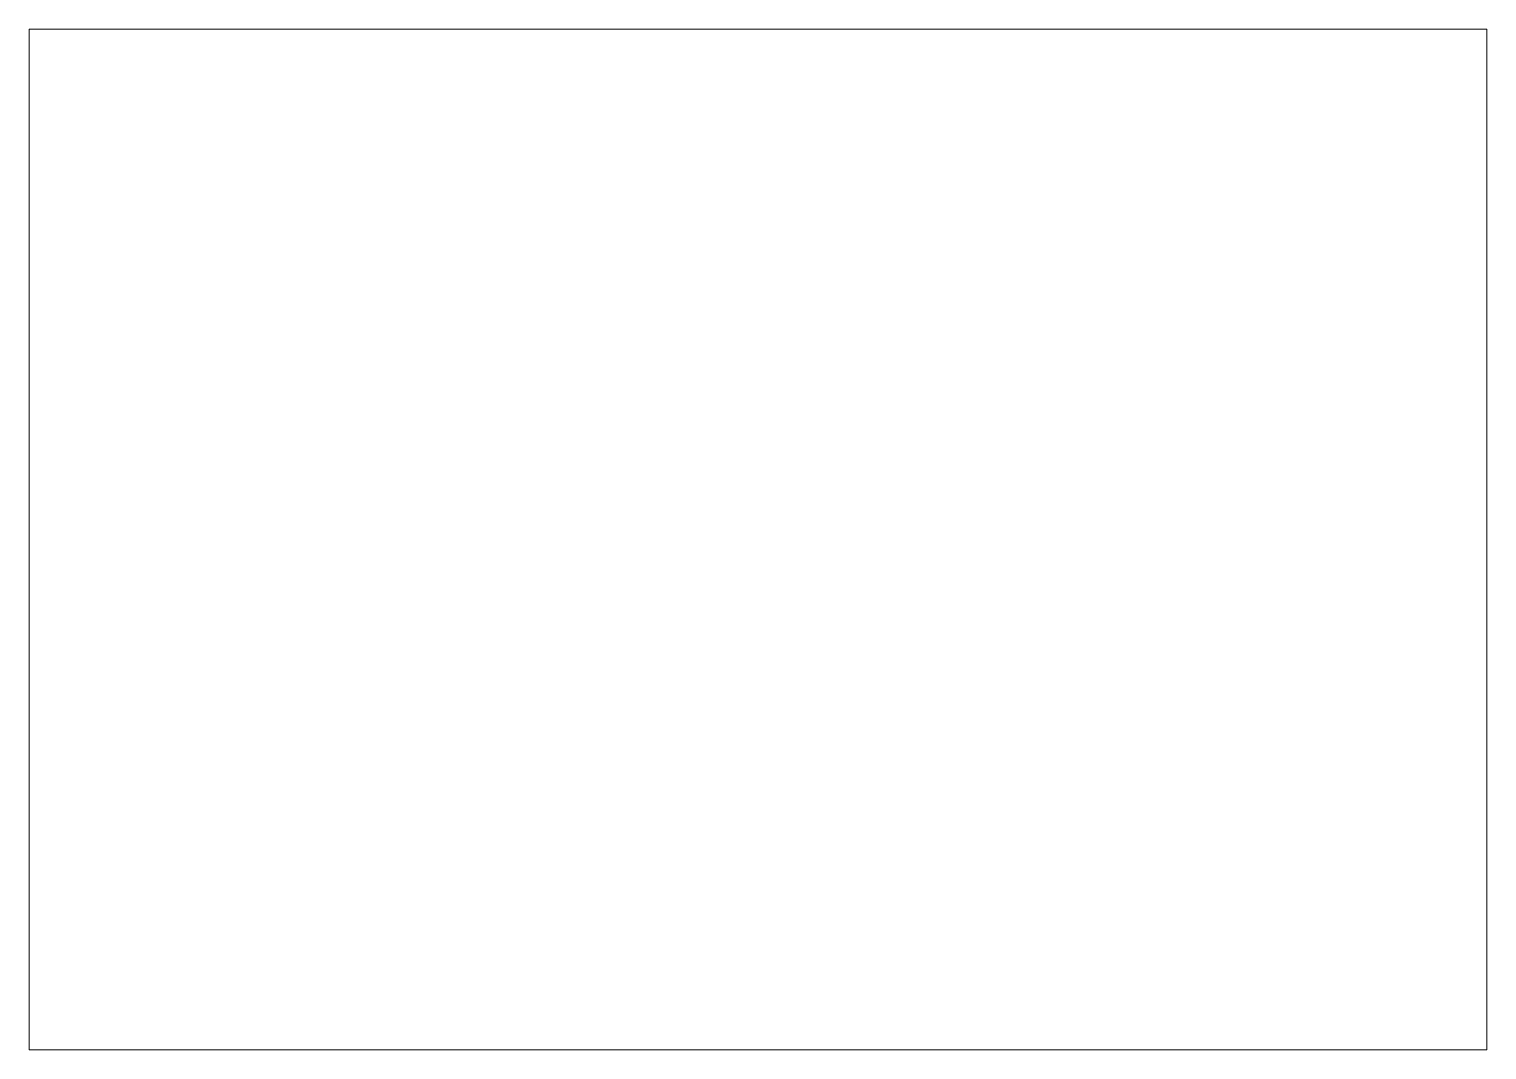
# Paper-space layout 'Layout1' of a CAD drawing. Header units: metres, sheet in millimetres. Extents: x 0 to 400, y 0 to 280.
import ezdxf

# ---------------------------------------------------------------- set-up
doc = ezdxf.new("R2010")
doc.units = ezdxf.units.M
doc.layers.get('0').update_dxf_attribs({"lineweight": 0, "plot": 0})

psp = doc.layouts.get("Layout1")

# ---------------------------------------------------------------- linework, layer by layer
psp.add_lwpolyline([(0, 0), (400, 0), (400, 280), (0, 280)], close=True)

doc.saveas('drawing.dxf')
